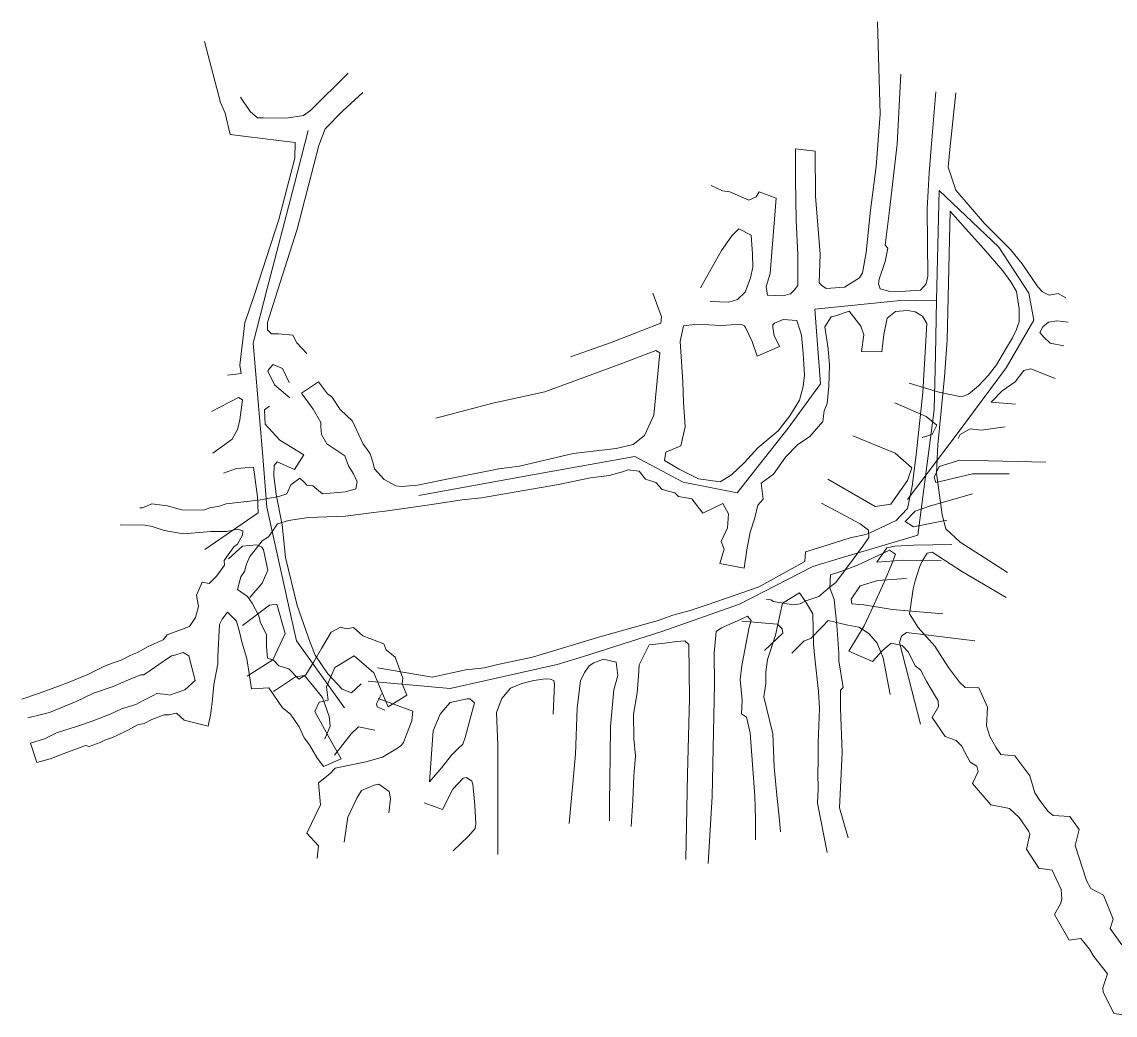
# Model space of a CAD drawing. Extents: x 539179 to 539703, y 4477639 to 4477957.
# Drawn here: x 539178.8 to 539378, y 4477672.2 to 4477853.3 of the extents above; entities that cross this region are included whole.
import ezdxf

# ---------------------------------------------------------------- set-up
doc = ezdxf.new("R2010")
doc.units = 0
doc.linetypes.add('DUZ', pattern=[500, 500])
for name, color, linetype, lineweight, true_color in [('GEOFENCE', 80, 'DUZ', 5, 0x50e61a), ('KAT_1430', 154, 'DUZ', 5, 0x0052a5), ('KAT_1440', 42, 'DUZ', 5, 0xca8621)]:
    doc.layers.add(name, color=color, linetype=linetype, lineweight=lineweight, true_color=true_color)

msp = doc.modelspace()

# ---------------------------------------------------------------- linework, layer by layer
at = {"layer": 'GEOFENCE', "linetype": 'Continuous'}
for p, q in [((539231.02, 4477833.47), (539228.51, 4477823.79)), ((539228.51, 4477823.79), (539223.49, 4477804.43)), ((539345.51, 4477802.55), (539345.99, 4477822.55)), ((539345.99, 4477822.55), (539356.84, 4477812.19)), ((539356.84, 4477812.19), (539362.3, 4477803.81)), ((539223.49, 4477804.43), (539220.98, 4477794.75)), ((539323.29, 4477800.89), (539338.29, 4477802.43)), ((539338.29, 4477802.43), (539345.51, 4477802.55)), ((539345.51, 4477802.55), (539345.28, 4477792.55)), ((539362.3, 4477803.81), (539363.19, 4477798.89)), ((539324.33, 4477787.33), (539323.29, 4477800.89)), ((539363.19, 4477798.89), (539358.2, 4477790.23)), ((539220.98, 4477794.75), (539222.66, 4477774.82)), ((539345.28, 4477792.55), (539345.04, 4477782.56)), ((539358.2, 4477790.23), (539349.25, 4477778.19)), ((539318.46, 4477779.23), (539324.33, 4477787.33)), ((539345.04, 4477782.56), (539342.11, 4477759.74)), ((539309.17, 4477767.46), (539318.46, 4477779.23)), ((539349.25, 4477778.19), (539340.19, 4477766.23)), ((539222.66, 4477774.82), (539223.49, 4477764.85)), ((539270.84, 4477770.52), (539290.52, 4477774.08)), ((539290.52, 4477774.08), (539299.35, 4477769.39)), ((539251.16, 4477766.96), (539270.84, 4477770.52)), ((539299.35, 4477769.39), (539309.17, 4477767.46)), ((539223.49, 4477764.85), (539227.8, 4477745.32)), ((539342.11, 4477759.74), (539327.74, 4477755.45)), ((539327.74, 4477755.45), (539322.95, 4477754.02)), ((539322.95, 4477754.02), (539309.62, 4477747.13)), ((539309.62, 4477747.13), (539295.47, 4477742.15)), ((539227.8, 4477745.32), (539228.88, 4477740.44)), ((539228.88, 4477740.44), (539237.64, 4477728.26)), ((539295.47, 4477742.15), (539281.17, 4477737.62)), ((539281.17, 4477737.62), (539276.4, 4477736.12)), ((539276.4, 4477736.12), (539256.88, 4477731.78)), ((539256.88, 4477731.78), (539241.94, 4477733.12))]:
    msp.add_line(p, q, dxfattribs=at)
at = {"layer": 'KAT_1430'}
for p, q in [((539358.97, 4477811.79), (539354.21, 4477816.54)), ((539350.79, 4477815.63), (539354.13, 4477811.92)), ((539354.13, 4477811.92), (539357.55, 4477807.88)), ((539361.09, 4477809.2), (539358.97, 4477811.79)), ((539361.09, 4477809.2), (539363.97, 4477804.98)), ((539357.55, 4477807.88), (539359, 4477805.92)), ((539359, 4477805.92), (539360.06, 4477804.16)), ((539360.06, 4477804.16), (539360.57, 4477800.96)), ((539363.97, 4477804.98), (539364.77, 4477804.07)), ((539364.77, 4477804.07), (539365.99, 4477803.48)), ((539221.25, 4477803.58), (539219.47, 4477798.4)), ((539223.62, 4477798.49), (539225.01, 4477802.9)), ((539365.99, 4477803.48), (539367.67, 4477803.76)), ((539367.67, 4477803.76), (539369.04, 4477803)), ((539360.57, 4477800.96), (539360.52, 4477798.62)), ((539219.47, 4477798.4), (539218.58, 4477790.73)), ((539223.62, 4477797.14), (539223.62, 4477798.49)), ((539360.52, 4477798.62), (539359.99, 4477797.09)), ((539365.89, 4477798.55), (539364.86, 4477797.7)), ((539367.43, 4477798.82), (539365.89, 4477798.55)), ((539367.43, 4477798.82), (539369.49, 4477798.54)), ((539224.35, 4477796.4), (539223.62, 4477797.14)), ((539225.61, 4477796.45), (539224.35, 4477796.4)), ((539228.24, 4477796.16), (539225.61, 4477796.45)), ((539228.91, 4477794.76), (539228.24, 4477796.16)), ((539359.99, 4477797.09), (539359.35, 4477795.72)), ((539364.86, 4477797.7), (539364.33, 4477796.69)), ((539364.33, 4477796.69), (539365.04, 4477795.84)), ((539230.77, 4477792.86), (539228.91, 4477794.76)), ((539359.35, 4477795.72), (539358.04, 4477793.57)), ((539365.04, 4477795.84), (539366.18, 4477794.75)), ((539368.71, 4477794.24), (539366.18, 4477794.75)), ((539358.04, 4477793.57), (539356.44, 4477790.75)), ((539218.58, 4477790.73), (539218.78, 4477789.21)), ((539223.93, 4477790.13), (539223.68, 4477789.6)), ((539224.61, 4477790.81), (539223.93, 4477790.13)), ((539226.35, 4477790.13), (539224.61, 4477790.81)), ((539227.56, 4477787.55), (539226.35, 4477790.13)), ((539356.44, 4477790.75), (539354.93, 4477788.87)), ((539362.68, 4477790.07), (539361.4, 4477789.74)), ((539362.68, 4477790.07), (539367.11, 4477788.3)), ((539218.78, 4477789.21), (539216.3, 4477788.88)), ((539223.68, 4477789.6), (539224.88, 4477787.14)), ((539354.93, 4477788.87), (539353.12, 4477786.92)), ((539361.4, 4477789.74), (539359.84, 4477787.7)), ((539224.88, 4477787.14), (539227.69, 4477784.78)), ((539345.89, 4477785.79), (539340.53, 4477787.42)), ((539353.12, 4477786.92), (539351.31, 4477785.44)), ((539355.46, 4477783.94), (539357.47, 4477786.02)), ((539357.47, 4477786.02), (539359.84, 4477787.7)), ((539218.31, 4477784.82), (539213.39, 4477782.26)), ((539219.01, 4477784.42), (539218.31, 4477784.82)), ((539218.55, 4477780.75), (539219.01, 4477784.42)), ((539350.02, 4477784.92), (539345.89, 4477785.79)), ((539351.31, 4477785.44), (539350.02, 4477784.92)), ((539223.07, 4477782.57), (539223.94, 4477783.21)), ((539223.2, 4477779.97), (539223.07, 4477782.57)), ((539337.91, 4477783.85), (539343.62, 4477781.34)), ((539359.88, 4477783.59), (539355.46, 4477783.94)), ((539218.14, 4477778.99), (539218.55, 4477780.75)), ((539343.62, 4477781.34), (539345.56, 4477779.8)), ((539217.17, 4477777.24), (539218.14, 4477778.99)), ((539225.83, 4477777.01), (539223.2, 4477779.97)), ((539344.71, 4477778.08), (539342.88, 4477777.51)), ((539345.56, 4477779.8), (539344.71, 4477778.08)), ((539349.46, 4477777.33), (539349.81, 4477778.05)), ((539349.81, 4477778.05), (539351.63, 4477779.12)), ((539351.63, 4477779.12), (539353.63, 4477778.86)), ((539353.63, 4477778.86), (539357.98, 4477779.49)), ((539213.61, 4477774.66), (539217.17, 4477777.24)), ((539230.21, 4477774.38), (539225.83, 4477777.01)), ((539330.22, 4477777.84), (539337.98, 4477774.67)), ((539228.54, 4477771.7), (539230.21, 4477774.38)), ((539337.98, 4477774.67), (539340.97, 4477771.99)), ((539217.92, 4477771.88), (539221.07, 4477772.14)), ((539221.07, 4477772.14), (539221.76, 4477766.7)), ((539224.77, 4477770.59), (539224.79, 4477772.42)), ((539224.79, 4477772.42), (539225.37, 4477773.09)), ((539225.37, 4477773.09), (539228.54, 4477771.7)), ((539345.03, 4477770.31), (539345.95, 4477772.25)), ((539345.95, 4477772.25), (539349.71, 4477773.37)), ((539349.71, 4477773.37), (539365.4, 4477773.03)), ((539215.56, 4477771), (539217.92, 4477771.88)), ((539225.17, 4477767.15), (539224.77, 4477770.59)), ((539340.97, 4477771.99), (539340.18, 4477769.71)), ((539345.37, 4477769.32), (539345.03, 4477770.31)), ((539352.07, 4477770.89), (539345.37, 4477769.32)), ((539358.71, 4477770.92), (539352.07, 4477770.89)), ((539334.33, 4477764.92), (539325.66, 4477769.9)), ((539340.18, 4477769.71), (539337.18, 4477765.36)), ((539221.76, 4477766.7), (539221.9, 4477763.8)), ((539226.29, 4477761.61), (539225.17, 4477767.15)), ((539344.2, 4477765.03), (539352.03, 4477767.27)), ((539324.52, 4477765.56), (539331.55, 4477761.79)), ((539337.18, 4477765.36), (539334.33, 4477764.92)), ((539339.77, 4477762.2), (539341.58, 4477764.12)), ((539341.58, 4477764.12), (539344.2, 4477765.03)), ((539221.9, 4477763.8), (539212.15, 4477757.11)), ((539341.32, 4477761.27), (539339.77, 4477762.2)), ((539347.37, 4477762.46), (539341.32, 4477761.27)), ((539226.9, 4477755.66), (539226.29, 4477761.61)), ((539331.55, 4477761.79), (539333.07, 4477760.64)), ((539333.07, 4477760.64), (539333.18, 4477759.31)), ((539332.06, 4477757.69), (539333.18, 4477759.31)), ((539216.49, 4477755.39), (539219.06, 4477757.73)), ((539219.06, 4477757.73), (539221.61, 4477757.95)), ((539221.61, 4477757.95), (539222.5, 4477757.59)), ((539222.5, 4477757.59), (539222.85, 4477757.04)), ((539222.85, 4477757.04), (539223.66, 4477753.36)), ((539332.06, 4477757.69), (539327.15, 4477751.12)), ((539334.63, 4477754.79), (539336.46, 4477757.39)), ((539336.46, 4477757.39), (539337.88, 4477757.73)), ((539337.88, 4477757.73), (539341.37, 4477757.92)), ((539341.37, 4477757.92), (539348.25, 4477758.05)), ((539226.9, 4477755.66), (539229.02, 4477746.88)), ((539339.55, 4477755.18), (539334.63, 4477754.79)), ((539346.35, 4477755.13), (539339.55, 4477755.18)), ((539223.66, 4477753.36), (539222.64, 4477750.97)), ((539222.64, 4477750.97), (539220.39, 4477748.33)), ((539326.16, 4477750.34), (539324.07, 4477748.54)), ((539327.15, 4477751.12), (539326.16, 4477750.34)), ((539331.56, 4477750.48), (539329.94, 4477748.05)), ((539331.56, 4477750.48), (539334.77, 4477751.44)), ((539334.77, 4477751.44), (539340.02, 4477751.84)), ((539324.07, 4477748.54), (539321.68, 4477747.73)), ((539219.02, 4477743.26), (539223.98, 4477746.94)), ((539223.98, 4477746.94), (539225.28, 4477747.14)), ((539225.28, 4477747.14), (539226.79, 4477741.79)), ((539229.02, 4477746.88), (539231.36, 4477740.18)), ((539315.28, 4477747.92), (539314.43, 4477748.07)), ((539315.76, 4477747.65), (539315.28, 4477747.92)), ((539319.4, 4477747), (539315.76, 4477747.65)), ((539320.64, 4477747.23), (539319.4, 4477747)), ((539321.68, 4477747.73), (539320.64, 4477747.23)), ((539329.94, 4477748.05), (539330.08, 4477747.2)), ((539330.08, 4477747.2), (539332.22, 4477747.03)), ((539332.22, 4477747.03), (539337.49, 4477746.18)), ((539337.49, 4477746.18), (539346.61, 4477745.38)), ((539325.76, 4477744.19), (539324.59, 4477742.93)), ((539329.32, 4477743.34), (539325.76, 4477744.19)), ((539310.04, 4477744.07), (539316.49, 4477743.49)), ((539317.39, 4477742.66), (539316.49, 4477743.49)), ((539317.47, 4477741.87), (539317.39, 4477742.66)), ((539324.59, 4477742.93), (539322.6, 4477740.88)), ((539331.35, 4477742.94), (539329.32, 4477743.34)), ((539333.13, 4477741.82), (539331.35, 4477742.94)), ((539226.79, 4477741.79), (539224.59, 4477736.99)), ((539231.36, 4477740.18), (539232.29, 4477737.87)), ((539314.13, 4477738.71), (539317.47, 4477741.87)), ((539321.39, 4477740.45), (539319.12, 4477738.22)), ((539322.6, 4477740.88), (539321.39, 4477740.45)), ((539334.67, 4477740.03), (539333.13, 4477741.82)), ((539338.77, 4477740.14), (539339.13, 4477741.3)), ((539339.13, 4477741.3), (539340.02, 4477741.96)), ((539340.02, 4477741.96), (539352.44, 4477740.48)), ((539335.79, 4477737.36), (539334.67, 4477740.03)), ((539342.57, 4477725.28), (539338.77, 4477740.14)), ((539224.59, 4477736.99), (539219.89, 4477734.04)), ((539232.29, 4477737.87), (539234.59, 4477734.43)), ((539337.02, 4477730.67), (539335.79, 4477737.36)), ((539234.59, 4477734.43), (539237.22, 4477731.65)), ((539224.67, 4477731.25), (539228.7, 4477733.88)), ((539228.7, 4477733.88), (539230.32, 4477734.12)), ((539230.32, 4477734.12), (539233.61, 4477730.14)), ((539238.91, 4477730.99), (539240.66, 4477732.6)), ((539237.22, 4477731.65), (539238.91, 4477730.99)), ((539244.39, 4477730.82), (539243.47, 4477728.95)), ((539233.61, 4477730.14), (539234.82, 4477726.66)), ((539243.47, 4477728.95), (539243.58, 4477728.45)), ((539243.58, 4477728.45), (539245, 4477727.83)), ((539234.82, 4477726.66), (539235.03, 4477724.91)), ((539235.03, 4477724.91), (539234.04, 4477722.57)), ((539238.82, 4477723.5), (539240.2, 4477724.76)), ((539240.2, 4477724.76), (539243.14, 4477724.17)), ((539235.78, 4477719.64), (539238.82, 4477723.5))]:
    msp.add_line(p, q, dxfattribs=at)
at = {"layer": 'KAT_1440'}
for p, q in [((539335.21, 4477836.45), (539334.72, 4477853.29)), ((539215.05, 4477838.59), (539212.13, 4477849.74)), ((539238.3, 4477843.91), (539231.42, 4477837.11)), ((539338.3, 4477830.98), (539338.98, 4477843.73)), ((539240.99, 4477840.44), (539237.32, 4477837.09)), ((539345.37, 4477840.54), (539344.51, 4477830.33)), ((539347.92, 4477830.05), (539349.02, 4477840.35)), ((539215.89, 4477836.63), (539215.05, 4477838.59)), ((539218.67, 4477839.59), (539220.45, 4477836.96)), ((539216.82, 4477832.78), (539215.89, 4477836.63)), ((539220.45, 4477836.96), (539221.8, 4477835.82)), ((539222.83, 4477835.78), (539221.8, 4477835.82)), ((539230.15, 4477836.23), (539227.08, 4477835.72)), ((539231.42, 4477837.11), (539230.15, 4477836.23)), ((539237.32, 4477837.09), (539234.1, 4477833.81)), ((539335.21, 4477836.45), (539334.48, 4477826.95)), ((539227.08, 4477835.72), (539222.83, 4477835.78)), ((539234.1, 4477833.81), (539232.95, 4477830.77)), ((539219.69, 4477832.41), (539216.82, 4477832.78)), ((539219.69, 4477832.41), (539228.62, 4477831.28)), ((539228.62, 4477831.28), (539228.57, 4477828.45)), ((539232.95, 4477830.77), (539228.98, 4477815.53)), ((539323.39, 4477829.73), (539319.8, 4477830.12)), ((539319.8, 4477830.12), (539319.81, 4477824.57)), ((539336.88, 4477818.43), (539338.3, 4477830.98)), ((539344.51, 4477830.33), (539344.16, 4477825.75)), ((539347.62, 4477826.8), (539347.92, 4477830.05)), ((539228.57, 4477828.45), (539225.69, 4477817.27)), ((539323.41, 4477821.49), (539323.39, 4477829.73)), ((539334.48, 4477826.95), (539333.43, 4477818.95)), ((539349, 4477822.6), (539347.62, 4477826.8)), ((539319.81, 4477824.57), (539319.93, 4477817.12)), ((539344.16, 4477825.75), (539343.76, 4477819.18)), ((539304.42, 4477823.49), (539306.49, 4477822.51)), ((539306.49, 4477822.51), (539307.84, 4477822.31)), ((539311.32, 4477820.79), (539307.84, 4477822.31)), ((539313.15, 4477822.29), (539312.63, 4477821.41)), ((539316.25, 4477821.18), (539313.15, 4477822.29)), ((539354.21, 4477816.54), (539349, 4477822.6)), ((539312.63, 4477821.41), (539311.32, 4477820.79)), ((539315.99, 4477817.33), (539316.25, 4477821.18)), ((539324.27, 4477810.92), (539323.41, 4477821.49)), ((539333.43, 4477818.95), (539332.66, 4477811.24)), ((539336.15, 4477812.56), (539336.88, 4477818.43)), ((539343.76, 4477819.18), (539343.89, 4477806.91)), ((539347.41, 4477795.29), (539347.97, 4477818.78)), ((539347.97, 4477818.78), (539350.79, 4477815.63)), ((539225.69, 4477817.27), (539221.25, 4477803.58)), ((539315.48, 4477811.32), (539315.99, 4477817.33)), ((539319.93, 4477817.12), (539320.22, 4477810.85)), ((539228.98, 4477815.53), (539225.01, 4477802.9)), ((539306.31, 4477811.6), (539308.22, 4477814.27)), ((539308.22, 4477814.27), (539309.47, 4477815.55)), ((539309.47, 4477815.55), (539311.74, 4477814.4)), ((539311.74, 4477814.4), (539311.96, 4477810.95)), ((539336.13, 4477809.59), (539336.6, 4477812.03)), ((539336.6, 4477812.03), (539336.15, 4477812.56)), ((539306.31, 4477811.6), (539302.5, 4477804.83)), ((539311.96, 4477810.95), (539312.04, 4477808.56)), ((539315.15, 4477807.41), (539315.48, 4477811.32)), ((539320.22, 4477810.85), (539320.23, 4477806.98)), ((539324.09, 4477805.72), (539324.27, 4477810.92)), ((539332.66, 4477811.24), (539332.01, 4477807.55)), ((539312.04, 4477808.56), (539311.6, 4477806.65)), ((539335.01, 4477806.41), (539336.13, 4477809.59)), ((539311.6, 4477806.65), (539310.64, 4477804.03)), ((539314.47, 4477805.02), (539315.15, 4477807.41)), ((539320.23, 4477806.98), (539320.25, 4477805.21)), ((539331.45, 4477806.64), (539328.73, 4477804.93)), ((539332.01, 4477807.55), (539331.45, 4477806.64)), ((539334.93, 4477805.54), (539335.01, 4477806.41)), ((539343.89, 4477806.91), (539343.61, 4477805.53)), ((539309.22, 4477802.68), (539310.64, 4477804.03)), ((539314.71, 4477803.45), (539314.47, 4477805.02)), ((539319.55, 4477804.39), (539318.86, 4477803.73)), ((539320.25, 4477805.21), (539319.55, 4477804.39)), ((539324.59, 4477805.21), (539324.09, 4477805.72)), ((539325.39, 4477804.69), (539324.59, 4477805.21)), ((539328.73, 4477804.93), (539325.39, 4477804.69)), ((539335.24, 4477804.65), (539334.93, 4477805.54)), ((539336.98, 4477804.15), (539335.24, 4477804.65)), ((539339.75, 4477804.19), (539336.98, 4477804.15)), ((539342.57, 4477804.39), (539339.75, 4477804.19)), ((539343.61, 4477805.53), (539342.57, 4477804.39)), ((539295.36, 4477799.52), (539293.82, 4477803.84)), ((539304.23, 4477802.34), (539307.67, 4477802.22)), ((539307.67, 4477802.22), (539309.22, 4477802.68)), ((539317.47, 4477803.34), (539314.71, 4477803.45)), ((539318.86, 4477803.73), (539317.47, 4477803.34)), ((539329.6, 4477800.55), (539327.11, 4477799.72)), ((539329.6, 4477800.55), (539331.72, 4477797.84)), ((539336.49, 4477799.3), (539338.01, 4477800.47)), ((539338.01, 4477800.47), (539340.19, 4477800.65)), ((539340.19, 4477800.65), (539341.62, 4477800.42)), ((539341.62, 4477800.42), (539342.92, 4477799.64)), ((539286.2, 4477794.87), (539295.28, 4477798.37)), ((539295.28, 4477798.37), (539295.36, 4477799.52)), ((539301.42, 4477798.14), (539299.37, 4477797.87)), ((539303.99, 4477798.04), (539301.42, 4477798.14)), ((539306.31, 4477797.96), (539303.99, 4477798.04)), ((539309.82, 4477798.16), (539306.31, 4477797.96)), ((539310.49, 4477797.85), (539309.82, 4477798.16)), ((539315.66, 4477798.09), (539315.65, 4477797.52)), ((539315.94, 4477798.37), (539315.66, 4477798.09)), ((539317.54, 4477799.05), (539315.94, 4477798.37)), ((539317.54, 4477799.05), (539320.01, 4477798.88)), ((539320.89, 4477796.17), (539320.01, 4477798.88)), ((539326.29, 4477799.5), (539325.15, 4477797.7)), ((539327.11, 4477799.72), (539326.29, 4477799.5)), ((539335.87, 4477796.28), (539336.49, 4477799.3)), ((539342.92, 4477799.64), (539343.73, 4477798.33)), ((539342.98, 4477785.75), (539343.73, 4477798.33)), ((539299.37, 4477797.87), (539298.77, 4477795.04)), ((539310.71, 4477797.59), (539310.49, 4477797.85)), ((539311.91, 4477795.03), (539310.71, 4477797.59)), ((539315.65, 4477797.52), (539315.91, 4477796.11)), ((539315.91, 4477796.11), (539316.91, 4477794.1)), ((539321.22, 4477792.83), (539320.89, 4477796.17)), ((539325.15, 4477797.7), (539325.72, 4477793.7)), ((539331.72, 4477797.84), (539332.26, 4477796.23)), ((539332.26, 4477796.23), (539331.79, 4477793.18)), ((539335.52, 4477793.13), (539335.87, 4477796.28)), ((539278.83, 4477792.23), (539286.2, 4477794.87)), ((539298.77, 4477795.04), (539299.29, 4477787.68)), ((539312.82, 4477792.36), (539311.91, 4477795.03)), ((539316.91, 4477794.1), (539312.82, 4477792.36)), ((539346.95, 4477788.57), (539347.41, 4477795.29)), ((539294.32, 4477793.37), (539288.16, 4477791.02)), ((539294, 4477781.58), (539295.05, 4477792.94)), ((539295.05, 4477792.94), (539294.32, 4477793.37)), ((539321.42, 4477788.9), (539321.22, 4477792.83)), ((539325.72, 4477793.7), (539326.02, 4477790.72)), ((539331.79, 4477793.18), (539335.52, 4477793.13)), ((539288.16, 4477791.02), (539274.12, 4477785.87)), ((539326.02, 4477790.72), (539325.87, 4477786.87)), ((539321.42, 4477788.9), (539321.22, 4477786.85)), ((539345.74, 4477776.19), (539346.95, 4477788.57)), ((539229.82, 4477785.59), (539232.9, 4477787.67)), ((539232.9, 4477787.67), (539234.51, 4477785.46)), ((539299.29, 4477787.68), (539299.4, 4477783.94)), ((539321.22, 4477786.85), (539320.52, 4477784.31)), ((539325.87, 4477786.87), (539325.55, 4477783.71)), ((539231.94, 4477782.69), (539229.82, 4477785.59)), ((539234.51, 4477785.46), (539235.34, 4477784.93)), ((539236.83, 4477782.64), (539235.34, 4477784.93)), ((539274.12, 4477785.87), (539264.64, 4477783.77)), ((539320.52, 4477784.31), (539318.74, 4477781.46)), ((539341.77, 4477774.39), (539342.98, 4477785.75)), ((539231.94, 4477782.69), (539233.32, 4477780.25)), ((539239.07, 4477780.5), (539236.83, 4477782.64)), ((539254.26, 4477781.07), (539264.64, 4477783.77)), ((539299.4, 4477783.94), (539299.7, 4477779.46)), ((539325.02, 4477782.41), (539324.75, 4477780.46)), ((539325.55, 4477783.71), (539325.02, 4477782.41)), ((539233.32, 4477780.25), (539233.34, 4477779.54)), ((539241.01, 4477776.3), (539239.07, 4477780.5)), ((539292.26, 4477777.89), (539294, 4477781.58)), ((539318.74, 4477781.46), (539316.63, 4477778.76)), ((539322.43, 4477777.71), (539324.75, 4477780.46)), ((539233.34, 4477779.54), (539233.46, 4477778.08)), ((539233.46, 4477778.08), (539234.38, 4477776.36)), ((539299.7, 4477779.46), (539298.89, 4477776.02)), ((539316.63, 4477778.76), (539312.94, 4477775.67)), ((539234.38, 4477776.36), (539237.69, 4477774.2)), ((539241.62, 4477775.51), (539241.01, 4477776.3)), ((539287.1, 4477775.51), (539290.22, 4477776.22)), ((539290.22, 4477776.22), (539292.26, 4477777.89)), ((539318, 4477773.95), (539320.18, 4477776.21)), ((539320.18, 4477776.21), (539322.43, 4477777.71)), ((539345.49, 4477771.02), (539345.74, 4477776.19)), ((539237.69, 4477774.2), (539238.35, 4477772.35)), ((539242.32, 4477774.55), (539241.62, 4477775.51)), ((539242.84, 4477772.85), (539242.32, 4477774.55)), ((539269.5, 4477772.3), (539279.28, 4477774.58)), ((539279.28, 4477774.58), (539287.1, 4477775.51)), ((539295.92, 4477773.34), (539296.14, 4477774.85)), ((539296.14, 4477774.85), (539298.89, 4477776.02)), ((539310.48, 4477772.98), (539312.94, 4477775.67)), ((539341.08, 4477768.64), (539341.77, 4477774.39)), ((539238.35, 4477772.35), (539239.28, 4477770.88)), ((539243.08, 4477771.8), (539242.84, 4477772.85)), ((539265.73, 4477771.83), (539269.5, 4477772.3)), ((539298.61, 4477771.76), (539295.92, 4477773.34)), ((539308.11, 4477770.7), (539310.48, 4477772.98)), ((539315.78, 4477770.86), (539318, 4477773.95)), ((539229.48, 4477770.1), (539227.83, 4477768.87)), ((539230.33, 4477769.32), (539229.48, 4477770.1)), ((539239.28, 4477770.88), (539239.93, 4477769.47)), ((539244.84, 4477769.84), (539243.08, 4477771.8)), ((539255.97, 4477769.87), (539265.73, 4477771.83)), ((539282.45, 4477770.16), (539276.64, 4477768.95)), ((539285.83, 4477770.61), (539282.45, 4477770.16)), ((539288.27, 4477771.27), (539285.83, 4477770.61)), ((539289.3, 4477771.66), (539288.27, 4477771.27)), ((539291.29, 4477771.41), (539289.3, 4477771.66)), ((539292.44, 4477769.93), (539291.29, 4477771.41)), ((539302.1, 4477770.01), (539298.61, 4477771.76)), ((539306.05, 4477769.46), (539308.11, 4477770.7)), ((539315.78, 4477770.86), (539313.55, 4477769.23)), ((539346.53, 4477763.45), (539345.49, 4477771.02)), ((539227.83, 4477768.87), (539227.09, 4477767.28)), ((539230.77, 4477768.83), (539230.33, 4477769.32)), ((539231.83, 4477768.72), (539230.77, 4477768.83)), ((539233.6, 4477767.27), (539231.83, 4477768.72)), ((539239.7, 4477768.16), (539237.83, 4477767.63)), ((539239.93, 4477769.47), (539239.7, 4477768.16)), ((539244.84, 4477769.84), (539246.97, 4477768.74)), ((539246.97, 4477768.74), (539248, 4477768.6)), ((539248, 4477768.6), (539250.95, 4477768.84)), ((539250.95, 4477768.84), (539255.97, 4477769.87)), ((539276.64, 4477768.95), (539262.59, 4477766.54)), ((539294.37, 4477769.34), (539292.44, 4477769.93)), ((539295.48, 4477768.05), (539294.37, 4477769.34)), ((539306.05, 4477769.46), (539302.1, 4477770.01)), ((539313.55, 4477769.23), (539313.92, 4477766.28)), ((539340.18, 4477764.59), (539341.08, 4477768.64)), ((539221.94, 4477766.09), (539216.05, 4477765.42)), ((539221.94, 4477766.09), (539225.69, 4477766.74)), ((539227.09, 4477767.28), (539225.69, 4477766.74)), ((539237.83, 4477767.63), (539233.6, 4477767.27)), ((539259.08, 4477766.16), (539253.09, 4477765.26)), ((539262.59, 4477766.54), (539259.08, 4477766.16)), ((539297.83, 4477767.42), (539295.48, 4477768.05)), ((539298.46, 4477766.8), (539297.83, 4477767.42)), ((539300.88, 4477766.32), (539298.46, 4477766.8)), ((539302.89, 4477763.75), (539300.88, 4477766.32)), ((539312.91, 4477765.19), (539313.92, 4477766.28)), ((539200.82, 4477764.72), (539200.31, 4477764.68)), ((539202.5, 4477765.44), (539200.82, 4477764.72)), ((539205.29, 4477765.06), (539202.5, 4477765.44)), ((539205.29, 4477765.06), (539208.01, 4477764.31)), ((539211.95, 4477764.3), (539208.01, 4477764.31)), ((539213.11, 4477764.71), (539211.95, 4477764.3)), ((539214.83, 4477765), (539213.11, 4477764.71)), ((539216.05, 4477765.42), (539214.83, 4477765)), ((539245.48, 4477764.14), (539242.51, 4477763.82)), ((539253.09, 4477765.26), (539245.48, 4477764.14)), ((539302.89, 4477763.75), (539306.55, 4477765.47)), ((539306.55, 4477765.47), (539307.58, 4477763.61)), ((539312.91, 4477765.19), (539312.37, 4477762.87)), ((539338.11, 4477762.41), (539340.18, 4477764.59)), ((539227.45, 4477762.41), (539225.41, 4477761.76)), ((539231.06, 4477762.95), (539227.45, 4477762.41)), ((539237.78, 4477763.19), (539231.06, 4477762.95)), ((539242.51, 4477763.82), (539237.78, 4477763.19)), ((539307.41, 4477761.06), (539307.58, 4477763.61)), ((539312.37, 4477762.87), (539311.51, 4477760.25)), ((539333.21, 4477760.11), (539338.11, 4477762.41)), ((539347.16, 4477760.9), (539346.53, 4477763.45)), ((539196.74, 4477761.59), (539201.28, 4477761.52)), ((539201.28, 4477761.52), (539202.59, 4477761.28)), ((539202.59, 4477761.28), (539204.79, 4477760.57)), ((539208.25, 4477759.96), (539204.79, 4477760.57)), ((539208.25, 4477759.96), (539213.36, 4477760.41)), ((539213.36, 4477760.41), (539216.1, 4477760.4)), ((539218.17, 4477760.79), (539216.1, 4477760.4)), ((539219.12, 4477760.51), (539218.17, 4477760.79)), ((539219.04, 4477759.71), (539219.12, 4477760.51)), ((539225.41, 4477761.76), (539223.98, 4477759.64)), ((539307.41, 4477761.06), (539306.28, 4477758.55)), ((539310.95, 4477757.05), (539311.51, 4477760.25)), ((539333.21, 4477760.11), (539332.58, 4477759.82)), ((539349.78, 4477758.45), (539347.16, 4477760.9)), ((539218.15, 4477758.06), (539219.04, 4477759.71)), ((539222.61, 4477758.71), (539221.32, 4477757.05)), ((539223.76, 4477759.42), (539222.61, 4477758.71)), ((539223.98, 4477759.64), (539223.76, 4477759.42)), ((539306.28, 4477758.55), (539306.8, 4477757.15)), ((539329.77, 4477759.21), (539324.59, 4477757.62)), ((539332.58, 4477759.82), (539329.77, 4477759.21)), ((539354.18, 4477755.64), (539349.78, 4477758.45)), ((539217.45, 4477757.58), (539215.67, 4477755.11)), ((539217.45, 4477757.58), (539218.15, 4477758.06)), ((539221.32, 4477757.05), (539220.38, 4477755.81)), ((539306.8, 4477757.15), (539306.02, 4477754.57)), ((539310.46, 4477753.71), (539310.95, 4477757.05)), ((539321.64, 4477756.7), (539321.48, 4477754.92)), ((539324.59, 4477757.62), (539321.64, 4477756.7)), ((539331.12, 4477754.27), (539336.94, 4477756.96)), ((539338.03, 4477756.25), (539336.94, 4477756.96)), ((539338.03, 4477756.25), (539337.22, 4477754.2)), ((539342.9, 4477754.99), (539343.81, 4477756.44)), ((539344.68, 4477756.6), (539343.81, 4477756.44)), ((539344.68, 4477756.6), (539350.23, 4477753.03)), ((539215.75, 4477754.28), (539214.37, 4477752.32)), ((539215.67, 4477755.11), (539215.75, 4477754.28)), ((539219.39, 4477753.1), (539219.75, 4477754.43)), ((539219.75, 4477754.43), (539220.38, 4477755.81)), ((539306.02, 4477754.57), (539310.46, 4477753.71)), ((539313.48, 4477750.49), (539321.48, 4477754.92)), ((539328.24, 4477753.15), (539331.12, 4477754.27)), ((539337.22, 4477754.2), (539335.93, 4477751.17)), ((539342.38, 4477753.86), (539342.9, 4477754.99)), ((539358.43, 4477752.9), (539354.18, 4477755.64)), ((539214.37, 4477752.32), (539212.98, 4477750.89)), ((539218.76, 4477752.12), (539219.39, 4477753.1)), ((539326.04, 4477750.11), (539326.17, 4477752.48)), ((539328.24, 4477753.15), (539326.17, 4477752.48)), ((539341.61, 4477751.38), (539342.38, 4477753.86)), ((539350.23, 4477753.03), (539358.18, 4477748.37)), ((539211.71, 4477751.17), (539210.65, 4477748.79)), ((539212.98, 4477750.89), (539211.71, 4477751.17)), ((539218.76, 4477752.12), (539218.15, 4477749.84)), ((539313, 4477750.26), (539308.62, 4477748.73)), ((539313.48, 4477750.49), (539313, 4477750.26)), ((539335.93, 4477751.17), (539333.61, 4477745.93)), ((539341.25, 4477749.93), (539341.61, 4477751.38)), ((539210.65, 4477748.79), (539211.04, 4477746.69)), ((539218.15, 4477749.84), (539219.95, 4477748.56)), ((539219.95, 4477748.56), (539220.83, 4477747.32)), ((539308.62, 4477748.73), (539303.7, 4477747.05)), ((539317.41, 4477747.34), (539320.5, 4477749.24)), ((539320.5, 4477749.24), (539321.64, 4477747.63)), ((539326.83, 4477748.02), (539326.04, 4477750.11)), ((539340.72, 4477746.62), (539341.25, 4477749.93)), ((539211.04, 4477746.69), (539210.45, 4477744.69)), ((539220.83, 4477747.32), (539222.03, 4477745.01)), ((539303.7, 4477747.05), (539300.62, 4477745.99)), ((539316.13, 4477741.5), (539317.41, 4477747.34)), ((539321.64, 4477747.63), (539322.98, 4477745.41)), ((539327.32, 4477743.33), (539326.83, 4477748.02)), ((539340.57, 4477745.41), (539340.72, 4477746.62)), ((539210.45, 4477744.69), (539209.39, 4477743.09)), ((539215.36, 4477744.43), (539214.82, 4477743.45)), ((539216.33, 4477745.69), (539215.36, 4477744.43)), ((539217.09, 4477744.9), (539216.33, 4477745.69)), ((539217.93, 4477744.07), (539217.09, 4477744.9)), ((539222.32, 4477743.77), (539222.03, 4477745.01)), ((539294.8, 4477744.14), (539297.46, 4477745.11)), ((539300.62, 4477745.99), (539297.46, 4477745.11)), ((539306.32, 4477742.85), (539309.8, 4477744.34)), ((539309.8, 4477744.34), (539311.04, 4477744.95)), ((539311.04, 4477744.95), (539311.71, 4477744.17)), ((539311.71, 4477744.17), (539311.37, 4477742.93)), ((539322.98, 4477745.41), (539323.09, 4477739.87)), ((539333.61, 4477745.93), (539332.28, 4477743.17)), ((539342.15, 4477742.91), (539340.57, 4477745.41)), ((539209.39, 4477743.09), (539205.32, 4477741.55)), ((539214.82, 4477743.45), (539214.57, 4477737.58)), ((539217.93, 4477744.07), (539218.5, 4477742.12)), ((539223.4, 4477741.64), (539222.32, 4477743.77)), ((539236.91, 4477742.97), (539235.21, 4477742.03)), ((539237.99, 4477742.62), (539236.91, 4477742.97)), ((539239.26, 4477742.9), (539237.99, 4477742.62)), ((539240.95, 4477741.38), (539239.26, 4477742.9)), ((539284.14, 4477741.17), (539294.8, 4477744.14)), ((539304.97, 4477738.19), (539305.37, 4477742.17)), ((539305.37, 4477742.17), (539306.32, 4477742.85)), ((539311.37, 4477742.93), (539310.03, 4477735.99)), ((539327.68, 4477738.2), (539327.32, 4477743.33)), ((539332.28, 4477743.17), (539329.52, 4477738.58)), ((539345.19, 4477739.46), (539342.15, 4477742.91)), ((539201.87, 4477739.41), (539204.61, 4477740.66)), ((539204.61, 4477740.66), (539205.32, 4477741.55)), ((539218.5, 4477742.12), (539218.98, 4477740.03)), ((539223.4, 4477739.39), (539223.4, 4477741.64)), ((539233.46, 4477739.04), (539235.21, 4477742.03)), ((539244.81, 4477739.94), (539240.95, 4477741.38)), ((539271.85, 4477737.51), (539284.14, 4477741.17)), ((539295.99, 4477740.05), (539298.18, 4477740.35)), ((539298.18, 4477740.35), (539299.61, 4477740.43)), ((539299.61, 4477740.43), (539300.39, 4477739.79)), ((539314.68, 4477737.06), (539316.13, 4477741.5)), ((539199.91, 4477738.35), (539198.71, 4477737.86)), ((539199.91, 4477738.35), (539201.87, 4477739.41)), ((539206.7, 4477737.85), (539208.25, 4477738.31)), ((539208.25, 4477738.31), (539209.24, 4477737.73)), ((539218.98, 4477740.03), (539219.81, 4477737.27)), ((539223.59, 4477737.3), (539223.4, 4477739.39)), ((539232.06, 4477736.63), (539233.46, 4477739.04)), ((539245.21, 4477738.79), (539244.81, 4477739.94)), ((539246.88, 4477737.46), (539245.21, 4477738.79)), ((539291.33, 4477736.07), (539293.12, 4477739.73)), ((539295.99, 4477740.05), (539293.12, 4477739.73)), ((539300.39, 4477739.79), (539300.5, 4477730)), ((539305.06, 4477732.54), (539304.97, 4477738.19)), ((539323.09, 4477739.87), (539323.32, 4477737.32)), ((539327.69, 4477736.79), (539327.68, 4477738.2)), ((539329.52, 4477738.58), (539333.8, 4477736.71)), ((539333.8, 4477736.71), (539335.7, 4477738.78)), ((539335.7, 4477738.78), (539337.21, 4477740.05)), ((539337.21, 4477740.05), (539339.25, 4477739.59)), ((539339.25, 4477739.59), (539340.39, 4477738.4)), ((539340.39, 4477738.4), (539341.62, 4477735.93)), ((539347.7, 4477735.59), (539345.19, 4477739.46)), ((539195.45, 4477736.42), (539193.88, 4477735.86)), ((539196.95, 4477736.95), (539195.45, 4477736.42)), ((539196.95, 4477736.95), (539198.71, 4477737.86)), ((539204.59, 4477736.69), (539202.22, 4477735.04)), ((539206.1, 4477737.7), (539204.59, 4477736.69)), ((539206.7, 4477737.85), (539206.1, 4477737.7)), ((539210.42, 4477733.2), (539209.24, 4477737.73)), ((539214.53, 4477736.25), (539213.84, 4477732.46)), ((539214.57, 4477737.58), (539214.53, 4477736.25)), ((539219.81, 4477737.27), (539220.36, 4477733.7)), ((539223.59, 4477737.3), (539224.69, 4477736.96)), ((539224.69, 4477736.96), (539225.68, 4477735.89)), ((539230.6, 4477734.28), (539232.06, 4477736.63)), ((539235.86, 4477735.58), (539239.37, 4477737.73)), ((539239.37, 4477737.73), (539242.99, 4477734.63)), ((539248.27, 4477733.68), (539246.88, 4477737.46)), ((539265.56, 4477736.12), (539271.85, 4477737.51)), ((539282.18, 4477735.88), (539283.07, 4477736.42)), ((539283.07, 4477736.42), (539284.81, 4477737.12)), ((539284.81, 4477737.12), (539287.15, 4477736.58)), ((539287.15, 4477736.58), (539287.41, 4477734.14)), ((539314.4, 4477734.82), (539314.68, 4477737.06)), ((539323.32, 4477737.32), (539324.01, 4477731.25)), ((539328.5, 4477731.97), (539327.69, 4477736.79)), ((539187.16, 4477732.78), (539190.84, 4477734.35)), ((539190.84, 4477734.35), (539193.88, 4477735.86)), ((539200.53, 4477734.27), (539198.27, 4477733.37)), ((539201.09, 4477734.29), (539200.53, 4477734.27)), ((539201.09, 4477734.29), (539202.22, 4477735.04)), ((539227.46, 4477735.38), (539225.68, 4477735.89)), ((539227.46, 4477735.38), (539229.33, 4477733.46)), ((539229.33, 4477733.46), (539230.6, 4477734.28)), ((539235.86, 4477735.58), (539234.33, 4477732.09)), ((539242.99, 4477734.63), (539244.19, 4477731.71)), ((539243.61, 4477735.56), (539253.62, 4477733.81)), ((539253.62, 4477733.81), (539259.72, 4477735.17)), ((539259.72, 4477735.17), (539263.13, 4477735.56)), ((539263.13, 4477735.56), (539265.56, 4477736.12)), ((539280.62, 4477733.23), (539281.41, 4477734.77)), ((539281.41, 4477734.77), (539282.18, 4477735.88)), ((539291.16, 4477733.99), (539291.33, 4477736.07)), ((539310.03, 4477735.99), (539309.72, 4477733.41)), ((539314.37, 4477732.7), (539314.4, 4477734.82)), ((539341.62, 4477735.93), (539342.56, 4477735.2)), ((539342.56, 4477735.2), (539343.7, 4477732.99)), ((539349.68, 4477732.91), (539347.7, 4477735.59)), ((539187.16, 4477732.78), (539183.89, 4477731.56)), ((539195.46, 4477732.13), (539198.27, 4477733.37)), ((539208.52, 4477731.5), (539210.42, 4477733.2)), ((539213.58, 4477729.81), (539213.84, 4477732.46)), ((539220.67, 4477731.73), (539220.36, 4477733.7)), ((539248.12, 4477732.62), (539248.27, 4477733.68)), ((539249.01, 4477730.58), (539248.12, 4477732.62)), ((539269.93, 4477732.66), (539267.85, 4477731.86)), ((539271.16, 4477733.01), (539269.93, 4477732.66)), ((539272.15, 4477733.25), (539271.16, 4477733.01)), ((539272.15, 4477733.25), (539274.21, 4477733.56)), ((539274.21, 4477733.56), (539275.1, 4477733.47)), ((539275.1, 4477733.47), (539275.77, 4477733.22)), ((539275.87, 4477732.65), (539275.63, 4477727.07)), ((539275.77, 4477733.22), (539275.87, 4477732.65)), ((539280.01, 4477728.18), (539280.62, 4477733.23)), ((539287.41, 4477734.14), (539286.71, 4477731.5)), ((539290.93, 4477730.98), (539291.16, 4477733.99)), ((539304.6, 4477712.06), (539305.06, 4477732.54)), ((539309.72, 4477733.41), (539310.06, 4477729.63)), ((539314.04, 4477730.28), (539314.37, 4477732.7)), ((539343.7, 4477732.99), (539345.33, 4477730.34)), ((539350.69, 4477731.95), (539349.68, 4477732.91)), ((539181.67, 4477730.78), (539178.84, 4477729.8)), ((539183.89, 4477731.56), (539181.67, 4477730.78)), ((539191.91, 4477730.92), (539188.76, 4477729.43)), ((539191.91, 4477730.92), (539195.46, 4477732.13)), ((539200.96, 4477729.56), (539202.79, 4477730.51)), ((539202.79, 4477730.51), (539203.41, 4477730.84)), ((539203.41, 4477730.84), (539205.32, 4477730.66)), ((539205.32, 4477730.66), (539205.72, 4477730.58)), ((539205.72, 4477730.58), (539208.52, 4477731.5)), ((539223.83, 4477731.89), (539220.67, 4477731.73)), ((539226.3, 4477728.27), (539223.83, 4477731.89)), ((539234.64, 4477729.65), (539234.33, 4477732.09)), ((539244.19, 4477731.71), (539245.59, 4477728.45)), ((539245.59, 4477728.45), (539249.01, 4477730.58)), ((539266.28, 4477729.95), (539267.85, 4477731.86)), ((539286.71, 4477731.5), (539286.09, 4477724.82)), ((539290.28, 4477727.11), (539290.93, 4477730.98)), ((539315.67, 4477723.51), (539314.04, 4477730.28)), ((539324.01, 4477731.25), (539324.17, 4477728.2)), ((539327.97, 4477731.47), (539328.5, 4477731.97)), ((539328.02, 4477728.21), (539327.97, 4477731.47)), ((539345.33, 4477730.34), (539345.78, 4477729.52)), ((539353.18, 4477731.9), (539350.69, 4477731.95)), ((539354.76, 4477728.37), (539353.18, 4477731.9)), ((539183.9, 4477727.41), (539188.76, 4477729.43)), ((539199.61, 4477728.86), (539197.02, 4477728.04)), ((539200.96, 4477729.56), (539199.61, 4477728.86)), ((539213.3, 4477727.26), (539213.58, 4477729.81)), ((539227.81, 4477727.08), (539226.3, 4477728.27)), ((539232.99, 4477729.28), (539232.22, 4477727.59)), ((539234.64, 4477729.65), (539232.99, 4477729.28)), ((539243.73, 4477729.94), (539250.05, 4477727.62)), ((539256.37, 4477728.68), (539255.04, 4477727.08)), ((539256.87, 4477729.24), (539256.37, 4477728.68)), ((539259.96, 4477729.9), (539256.87, 4477729.24)), ((539259.96, 4477729.9), (539260.48, 4477729.89)), ((539260.48, 4477729.89), (539261.29, 4477729.17)), ((539261.29, 4477729.17), (539260.55, 4477726.23)), ((539265.31, 4477727.38), (539266.28, 4477729.95)), ((539300.5, 4477730), (539300.14, 4477716.11)), ((539310.06, 4477729.63), (539309.95, 4477727.14)), ((539345.85, 4477728.5), (539344.71, 4477726.46)), ((539345.78, 4477729.52), (539345.85, 4477728.5)), ((539354.59, 4477724.95), (539354.76, 4477728.37)), ((539179.91, 4477726.42), (539182.39, 4477727.06)), ((539182.39, 4477727.06), (539183.9, 4477727.41)), ((539194.91, 4477727.08), (539191.66, 4477725.82)), ((539194.91, 4477727.08), (539197.02, 4477728.04)), ((539204.78, 4477726.98), (539202.54, 4477726.13)), ((539205.62, 4477727), (539204.78, 4477726.98)), ((539205.83, 4477727.04), (539205.62, 4477727)), ((539207.03, 4477727.26), (539205.83, 4477727.04)), ((539208.42, 4477726.02), (539207.03, 4477727.26)), ((539212.77, 4477724.88), (539213.3, 4477727.26)), ((539229.34, 4477724.77), (539227.81, 4477727.08)), ((539232.22, 4477727.59), (539234, 4477724.37)), ((539249.9, 4477725.9), (539250.05, 4477727.62)), ((539255.04, 4477727.08), (539253.79, 4477724.07)), ((539265.55, 4477721.49), (539265.31, 4477727.38)), ((539279.69, 4477719.81), (539280.01, 4477728.18)), ((539290.34, 4477722.67), (539290.28, 4477727.11)), ((539309.95, 4477727.14), (539310.87, 4477726.54)), ((539310.87, 4477726.54), (539311.51, 4477723.68)), ((539324.17, 4477728.2), (539323.95, 4477721.88)), ((539328.32, 4477720.06), (539328.02, 4477728.21)), ((539344.71, 4477726.46), (539347.09, 4477723.04)), ((539189, 4477724.91), (539185.14, 4477723.7)), ((539191.66, 4477725.82), (539189, 4477724.91)), ((539198.24, 4477724.25), (539195.67, 4477722.99)), ((539198.24, 4477724.25), (539199.92, 4477725.16)), ((539199.92, 4477725.16), (539201.11, 4477725.4)), ((539202.54, 4477726.13), (539201.11, 4477725.4)), ((539212.77, 4477724.88), (539208.42, 4477726.02)), ((539230.28, 4477722.79), (539229.34, 4477724.77)), ((539234, 4477724.37), (539235.29, 4477721.95)), ((539248.92, 4477723.39), (539249.9, 4477725.9)), ((539260.55, 4477726.23), (539259.6, 4477722.85)), ((539286.09, 4477724.82), (539286.01, 4477719.45)), ((539355.21, 4477723.02), (539354.59, 4477724.95)), ((539182.99, 4477722.62), (539180.44, 4477721.83)), ((539185.14, 4477723.7), (539182.99, 4477722.62)), ((539193.1, 4477721.91), (539193.95, 4477722.38)), ((539195.67, 4477722.99), (539193.95, 4477722.38)), ((539231.22, 4477721.53), (539230.28, 4477722.79)), ((539248.35, 4477721.94), (539248.92, 4477723.39)), ((539253.12, 4477714.77), (539253.79, 4477724.07)), ((539259.6, 4477722.85), (539259.16, 4477721.62)), ((539290.66, 4477719.49), (539290.34, 4477722.67)), ((539311.51, 4477723.68), (539312.4, 4477712.13)), ((539315.9, 4477717.5), (539315.67, 4477723.51)), ((539347.09, 4477723.04), (539349.09, 4477722.32)), ((539349.09, 4477722.32), (539350.05, 4477721.35)), ((539356.32, 4477721.07), (539355.21, 4477723.02)), ((539180.44, 4477721.83), (539181.59, 4477718.3)), ((539186.38, 4477719.89), (539190.46, 4477721.4)), ((539190.46, 4477721.4), (539191.13, 4477721.22)), ((539191.13, 4477721.22), (539193.1, 4477721.91)), ((539232.57, 4477719.21), (539231.22, 4477721.53)), ((539235.29, 4477721.95), (539237.02, 4477718.96)), ((539244.55, 4477719.25), (539247.3, 4477720.89)), ((539247.3, 4477720.89), (539247.96, 4477721.38)), ((539247.96, 4477721.38), (539248.35, 4477721.94)), ((539258.35, 4477720.81), (539257.12, 4477719.64)), ((539259.16, 4477721.62), (539258.35, 4477720.81)), ((539265.59, 4477701.54), (539265.55, 4477721.49)), ((539323.95, 4477721.88), (539323.93, 4477718.43)), ((539350.05, 4477721.35), (539351.63, 4477718.36)), ((539357.18, 4477719.72), (539356.32, 4477721.07)), ((539181.59, 4477718.3), (539184.01, 4477718.93)), ((539184.01, 4477718.93), (539186.38, 4477719.89)), ((539233.79, 4477717.54), (539232.57, 4477719.21)), ((539237.02, 4477718.96), (539233.79, 4477717.54)), ((539235.91, 4477717.27), (539241.51, 4477718.4)), ((539241.51, 4477718.4), (539244.55, 4477719.25)), ((539257.12, 4477719.64), (539255.36, 4477717.4)), ((539278.53, 4477707.14), (539279.69, 4477719.81)), ((539286.01, 4477719.45), (539285.92, 4477710.96)), ((539290.33, 4477715.83), (539290.66, 4477719.49)), ((539323.93, 4477718.43), (539323.88, 4477716.4)), ((539327.83, 4477709.99), (539328.32, 4477720.06)), ((539351.63, 4477718.36), (539352.81, 4477717.63)), ((539359.78, 4477719.5), (539357.18, 4477719.72)), ((539362.48, 4477715.87), (539359.78, 4477719.5)), ((539235.91, 4477717.27), (539234.97, 4477716.19)), ((539255.36, 4477717.4), (539253.12, 4477714.77)), ((539316.4, 4477712.27), (539315.9, 4477717.5)), ((539323.88, 4477716.4), (539323.92, 4477713.44)), ((539353.05, 4477716.65), (539352.05, 4477714.44)), ((539352.81, 4477717.63), (539353.05, 4477716.65)), ((539234.97, 4477716.19), (539232.87, 4477714.6)), ((539232.87, 4477714.6), (539233.26, 4477710.57)), ((539243.89, 4477714.34), (539243.01, 4477714.12)), ((539244.76, 4477713.74), (539243.89, 4477714.34)), ((539257.35, 4477713.41), (539259.23, 4477715.43)), ((539259.23, 4477715.43), (539259.87, 4477715.52)), ((539259.87, 4477715.52), (539260.81, 4477714.88)), ((539260.81, 4477714.88), (539261.02, 4477714.36)), ((539261.02, 4477714.36), (539261.38, 4477710.48)), ((539290.17, 4477711.38), (539290.33, 4477715.83)), ((539300.14, 4477716.11), (539299.79, 4477700.63)), ((539352.05, 4477714.44), (539355.41, 4477710.55)), ((539363.38, 4477712.77), (539362.48, 4477715.87)), ((539239.9, 4477711.78), (539240.75, 4477713.17)), ((539243.01, 4477714.12), (539240.75, 4477713.17)), ((539245.78, 4477712.98), (539244.76, 4477713.74)), ((539246.03, 4477711.65), (539245.78, 4477712.98)), ((539255.46, 4477709.71), (539257.35, 4477713.41)), ((539323.92, 4477713.44), (539323.78, 4477710.84)), ((539364.33, 4477711.33), (539363.38, 4477712.77)), ((539233.26, 4477710.57), (539230.78, 4477705.42)), ((539239.9, 4477711.78), (539238.21, 4477708.32)), ((539245.72, 4477709.1), (539246.03, 4477711.65)), ((539252.11, 4477710.96), (539255.46, 4477709.71)), ((539261.38, 4477710.48), (539261.58, 4477707.09)), ((539285.92, 4477710.96), (539285.91, 4477707.66)), ((539289.85, 4477706.64), (539290.17, 4477711.38)), ((539303.86, 4477699.9), (539304.6, 4477712.06)), ((539312.4, 4477712.13), (539312.49, 4477708.1)), ((539316.79, 4477708.35), (539316.4, 4477712.27)), ((539323.78, 4477710.84), (539325.54, 4477701.85)), ((539355.41, 4477710.55), (539358.79, 4477709.9)), ((539365.82, 4477709.38), (539364.33, 4477711.33)), ((539238.21, 4477708.32), (539237.59, 4477703.78)), ((539317.09, 4477705.67), (539316.79, 4477708.35)), ((539329.41, 4477704.57), (539327.83, 4477709.99)), ((539358.79, 4477709.9), (539360.56, 4477708.23)), ((539366.77, 4477708.62), (539365.82, 4477709.38)), ((539369.75, 4477708.43), (539366.77, 4477708.62)), ((539371.46, 4477706.07), (539369.75, 4477708.43)), ((539261.58, 4477707.09), (539261.42, 4477706.25)), ((539312.49, 4477708.1), (539312.53, 4477704.19)), ((539360.56, 4477708.23), (539362.32, 4477705.69)), ((539232.89, 4477703.12), (539230.78, 4477705.42)), ((539260.22, 4477704.87), (539257.44, 4477702.16)), ((539261.42, 4477706.25), (539260.22, 4477704.87)), ((539362.46, 4477705.21), (539361.87, 4477702.51)), ((539362.32, 4477705.69), (539362.46, 4477705.21)), ((539370.75, 4477703.13), (539371.46, 4477706.07)), ((539232.89, 4477703.12), (539232.62, 4477700.77)), ((539361.87, 4477702.51), (539364.16, 4477699.05)), ((539372.79, 4477696.76), (539370.75, 4477703.13)), ((539364.16, 4477699.05), (539366.58, 4477698.64)), ((539366.58, 4477698.64), (539368.21, 4477695.11)), ((539373.63, 4477695.32), (539372.79, 4477696.76)), ((539368.21, 4477695.11), (539368.3, 4477693.45)), ((539375.94, 4477694.08), (539373.63, 4477695.32)), ((539368.12, 4477692.62), (539367, 4477690.6)), ((539368.3, 4477693.45), (539368.12, 4477692.62)), ((539377.66, 4477689.7), (539375.94, 4477694.08)), ((539367, 4477690.6), (539369.63, 4477685.88)), ((539377.13, 4477688.02), (539377.66, 4477689.7)), ((539379.28, 4477685.02), (539377.13, 4477688.02)), ((539369.63, 4477685.88), (539371.76, 4477686.17)), ((539371.76, 4477686.17), (539373.34, 4477684.28)), ((539373.34, 4477684.28), (539374.13, 4477682.89)), ((539374.13, 4477682.89), (539376.63, 4477679.76)), ((539376.63, 4477679.76), (539375.8, 4477677.21)), ((539375.8, 4477677.21), (539375.84, 4477676.47)), ((539375.84, 4477676.47), (539377.78, 4477672.54)), ((539377.78, 4477672.54), (539380.12, 4477672.23))]:
    msp.add_line(p, q, dxfattribs=at)

doc.saveas('drawing.dxf')
